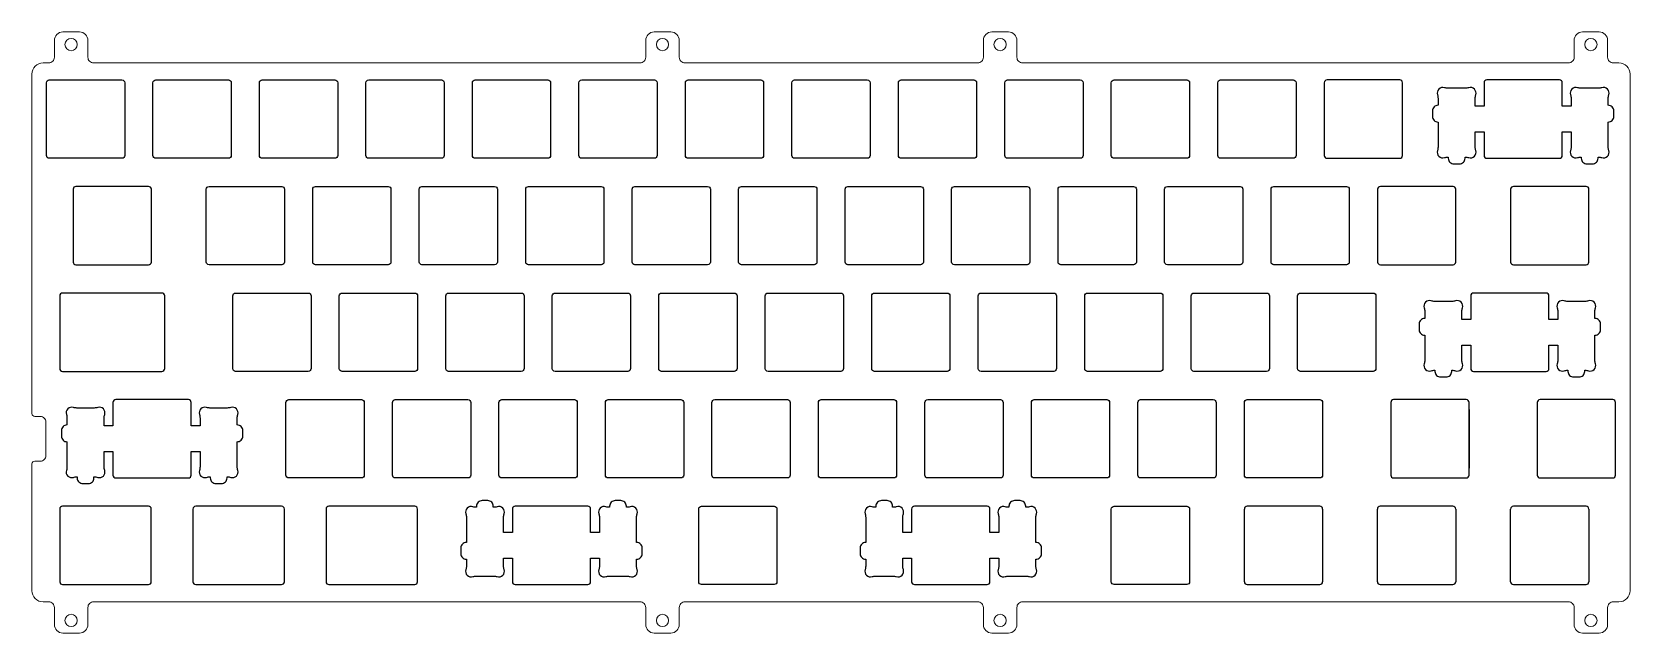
# Model space of a CAD drawing. Header units: millimetres. Extents: x 3201 to 5715, y 849 to 1652.
# Drawn here: x 5429.6 to 5715.5, y 1191.5 to 1298.9 of the extents above; entities that cross this region are included whole.
import ezdxf

# ---------------------------------------------------------------- set-up
doc = ezdxf.new("R2010")
doc.units = ezdxf.units.MM
doc.layers.add('1', color=7, linetype='Continuous', lineweight=0)
doc.layers.add('定位板 v10 v5 v1_定位板 v10 v5_定位板 v9_Sketch2', color=7, linetype='Continuous')

msp = doc.modelspace()

# ---------------------------------------------------------------- linework, layer by layer
at = {"color": 7}
msp.add_line((5546.17, 1231.42), (5546.17, 1220.98), dxfattribs=at)
msp.add_line((5686.68, 1231.42), (5686.68, 1220.98))
at = {"color": 7, "linetype": 'Continuous', "lineweight": 25}
for p, q in [((5646.47, 1200.65), (5646.47, 1213.65)), ((5660.47, 1213.65), (5660.47, 1200.65)), ((5670.28, 1200.65), (5670.28, 1213.65)), ((5684.28, 1213.65), (5684.28, 1200.65)), ((5694.1, 1200.65), (5694.1, 1213.65)), ((5708.1, 1213.65), (5708.1, 1200.65))]:
    msp.add_line(p, q, dxfattribs=at)
at = {"color": 7}
msp.add_lwpolyline([(5453.32, 1238.75), (5453.32, 1251.75, 0.414214), (5452.82, 1252.25), (5435.05, 1252.25, 0.414214), (5434.55, 1251.75), (5434.55, 1238.75, 0.414214), (5435.05, 1238.25), (5452.82, 1238.25, 0.414214)], format="xyb", close=True, dxfattribs=at)
at = {"color": 7, "linetype": 'Continuous'}
for points in [[(5450.92, 1200.65), (5450.92, 1213.65, 0.414207), (5450.42, 1214.15), (5435.05, 1214.15, 0.414221), (5434.55, 1213.65), (5434.55, 1200.65, 0.414207), (5435.05, 1200.15), (5450.42, 1200.15, 0.414221)], [(5474.73, 1200.65), (5474.73, 1213.65, 0.414207), (5474.23, 1214.15), (5458.86, 1214.15, 0.414221), (5458.36, 1213.65), (5458.36, 1200.65, 0.414207), (5458.86, 1200.15), (5474.23, 1200.15, 0.414221)], [(5498.55, 1200.65), (5498.55, 1213.65, 0.414207), (5498.05, 1214.15), (5482.68, 1214.15, 0.414221), (5482.18, 1213.65), (5482.18, 1200.65, 0.414207), (5482.68, 1200.15), (5498.05, 1200.15, 0.414221)]]:
    msp.add_lwpolyline(points, format="xyb", close=True, dxfattribs=at)
at = {"color": 7, "linetype": 'Continuous', "lineweight": 25}
for points in [[(5660.47, 1213.65, 0.414214), (5659.97, 1214.15), (5646.97, 1214.15, 0.414214), (5646.47, 1213.65)], [(5684.28, 1213.65, 0.414214), (5683.78, 1214.15), (5670.78, 1214.15, 0.414214), (5670.28, 1213.65)], [(5708.1, 1213.65, 0.414214), (5707.6, 1214.15), (5694.6, 1214.15, 0.414214), (5694.1, 1213.65)], [(5646.47, 1200.65, 0.414214), (5646.97, 1200.15), (5659.97, 1200.15, 0.414214), (5660.47, 1200.65)], [(5670.28, 1200.65, 0.414214), (5670.78, 1200.15), (5683.78, 1200.15, 0.414214), (5684.28, 1200.65)], [(5694.1, 1200.65, 0.414214), (5694.6, 1200.15), (5707.6, 1200.15, 0.414214), (5708.1, 1200.65)]]:
    msp.add_lwpolyline(points, format="xyb", dxfattribs=at)
at = {"layer": '1'}
msp.add_lwpolyline([(5430.07, 1222.2), (5431.07, 1222.2, 0.414214), (5432.07, 1223.2), (5432.07, 1229.2, 0.414214), (5431.07, 1230.2), (5430.07, 1230.2, -0.414214), (5429.57, 1230.7), (5429.57, 1291.4, -0.414214), (5431.57, 1293.4), (5432.58, 1293.4, 0.414214), (5433.58, 1294.4), (5433.58, 1297.42, -0.414214), (5435.08, 1298.92), (5438.08, 1298.92, -0.414214), (5439.58, 1297.42), (5439.58, 1294.4, 0.414214), (5440.58, 1293.4), (5538.38, 1293.4, 0.414214), (5539.38, 1294.4), (5539.38, 1297.42, -0.414214), (5540.88, 1298.92), (5543.88, 1298.92, -0.414214), (5545.38, 1297.42), (5545.38, 1294.4, 0.414214), (5546.38, 1293.4), (5598.78, 1293.4, 0.414214), (5599.78, 1294.4), (5599.78, 1297.42, -0.414214), (5601.28, 1298.92), (5604.28, 1298.92, -0.414214), (5605.78, 1297.42), (5605.78, 1294.4, 0.414214), (5606.78, 1293.4), (5704.47, 1293.4, 0.414214), (5705.47, 1294.4), (5705.47, 1297.42, -0.414214), (5706.97, 1298.92), (5709.97, 1298.92, -0.414214), (5711.47, 1297.42), (5711.47, 1294.4, 0.414214), (5712.47, 1293.4), (5713.47, 1293.4, -0.414214), (5715.47, 1291.4), (5715.47, 1199.05, -0.414214), (5713.47, 1197.05), (5712.47, 1197.05, 0.414214), (5711.47, 1196.05), (5711.47, 1192.98, -0.414214), (5709.97, 1191.48), (5706.97, 1191.48, -0.414214), (5705.47, 1192.98), (5705.47, 1196.05, 0.414214), (5704.47, 1197.05), (5606.78, 1197.05, 0.414214), (5605.78, 1196.05), (5605.78, 1192.98, -0.414214), (5604.28, 1191.48), (5601.28, 1191.48, -0.414214), (5599.78, 1192.98), (5599.78, 1196.05, 0.414214), (5598.78, 1197.05), (5546.38, 1197.05, 0.414214), (5545.38, 1196.05), (5545.38, 1192.98, -0.414214), (5543.88, 1191.48), (5540.88, 1191.48, -0.414214), (5539.38, 1192.98), (5539.38, 1196.05, 0.414214), (5538.38, 1197.05), (5440.58, 1197.05, 0.414214), (5439.58, 1196.05), (5439.58, 1192.98, -0.414214), (5438.08, 1191.48), (5435.08, 1191.48, -0.414214), (5433.58, 1192.98), (5433.58, 1196.05, 0.414214), (5432.58, 1197.05), (5431.57, 1197.05, -0.414214), (5429.57, 1199.05), (5429.57, 1221.7, -0.414214)], format="xyb", close=True, dxfattribs=at)
for centre in [(5436.58, 1296.67), (5542.38, 1296.67), (5602.78, 1296.67), (5708.47, 1296.67), (5436.58, 1193.73), (5542.38, 1193.73), (5602.78, 1193.73), (5708.47, 1193.73)]:
    msp.add_circle(centre, 1.1, dxfattribs=at)
at = {"layer": '定位板 v10 v5 v1_定位板 v10 v5_定位板 v9_Sketch2', "color": 7}
for points in [[(5432.17, 1276.85), (5432.17, 1289.85, -0.414214), (5432.67, 1290.35), (5445.67, 1290.35, -0.414214), (5446.17, 1289.85), (5446.17, 1276.85, -0.414217), (5445.67, 1276.35), (5432.67, 1276.35, -0.41421)], [(5451.22, 1276.85), (5451.22, 1289.85, -0.414214), (5451.72, 1290.35), (5464.72, 1290.35, -0.414214), (5465.22, 1289.85), (5465.22, 1276.85, -0.414217), (5464.72, 1276.35), (5451.72, 1276.35, -0.41421)], [(5470.27, 1276.85), (5470.27, 1289.85, -0.414214), (5470.77, 1290.35), (5483.77, 1290.35, -0.414214), (5484.27, 1289.85), (5484.27, 1276.85, -0.414217), (5483.77, 1276.35), (5470.77, 1276.35, -0.41421)], [(5489.32, 1276.85), (5489.32, 1289.85, -0.414214), (5489.82, 1290.35), (5502.82, 1290.35, -0.414214), (5503.32, 1289.85), (5503.32, 1276.85, -0.414217), (5502.82, 1276.35), (5489.82, 1276.35, -0.41421)], [(5508.37, 1276.85), (5508.37, 1289.85, -0.414214), (5508.87, 1290.35), (5521.87, 1290.35, -0.414214), (5522.37, 1289.85), (5522.37, 1276.85, -0.414217), (5521.87, 1276.35), (5508.87, 1276.35, -0.41421)], [(5527.42, 1276.85), (5527.42, 1289.85, -0.414214), (5527.92, 1290.35), (5540.92, 1290.35, -0.414214), (5541.42, 1289.85), (5541.42, 1276.85, -0.414217), (5540.92, 1276.35), (5527.92, 1276.35, -0.41421)], [(5546.47, 1276.85), (5546.47, 1289.85, -0.414214), (5546.97, 1290.35), (5559.97, 1290.35, -0.414214), (5560.47, 1289.85), (5560.47, 1276.85, -0.414217), (5559.97, 1276.35), (5546.97, 1276.35, -0.41421)], [(5565.52, 1276.85), (5565.52, 1289.85, -0.414214), (5566.02, 1290.35), (5579.02, 1290.35, -0.414214), (5579.52, 1289.85), (5579.52, 1276.85, -0.414217), (5579.02, 1276.35), (5566.02, 1276.35, -0.41421)], [(5584.57, 1276.85), (5584.57, 1289.85, -0.414214), (5585.07, 1290.35), (5598.07, 1290.35, -0.414214), (5598.57, 1289.85), (5598.57, 1276.85, -0.414217), (5598.07, 1276.35), (5585.07, 1276.35, -0.41421)], [(5603.62, 1276.85), (5603.62, 1289.85, -0.414214), (5604.12, 1290.35), (5617.12, 1290.35, -0.414214), (5617.62, 1289.85), (5617.62, 1276.85, -0.414217), (5617.12, 1276.35), (5604.12, 1276.35, -0.41421)], [(5622.67, 1276.85), (5622.67, 1289.85, -0.414214), (5623.17, 1290.35), (5636.17, 1290.35, -0.414214), (5636.67, 1289.85), (5636.67, 1276.85, -0.414217), (5636.17, 1276.35), (5623.17, 1276.35, -0.41421)], [(5641.72, 1276.85), (5641.72, 1289.85, -0.414214), (5642.22, 1290.35), (5655.22, 1290.35, -0.414214), (5655.72, 1289.85), (5655.72, 1276.85, -0.414217), (5655.22, 1276.35), (5642.22, 1276.35, -0.41421)], [(5674.77, 1276.85), (5674.77, 1289.85, 0.414214), (5674.27, 1290.35), (5661.27, 1290.35, 0.414214), (5660.77, 1289.85), (5660.77, 1276.85, 0.414217), (5661.27, 1276.35), (5674.27, 1276.35, 0.41421)], [(5687.77, 1285.65), (5687.77, 1287.07, -0.078597), (5687.87, 1287.69, 0.612516), (5686.61, 1288.95, -0.078597), (5685.99, 1288.85), (5682.9, 1288.85, -0.078597), (5682.28, 1288.95, 0.612516), (5681.02, 1287.69, -0.078597), (5681.12, 1287.07), (5681.12, 1285.82, 0.414214), (5680.12, 1284.82), (5680.12, 1283.82, 0.414214), (5681.12, 1282.82), (5681.12, 1278.33, -0.078597), (5681.02, 1277.72, 0.612516), (5682.28, 1276.46, -0.078597), (5682.9, 1276.55), (5682.95, 1276.55), (5682.95, 1276.35, 0.414214), (5683.95, 1275.35), (5684.95, 1275.35, 0.414214), (5685.95, 1276.35), (5685.95, 1276.55), (5685.99, 1276.55, -0.078597), (5686.61, 1276.46, 0.612516), (5687.87, 1277.72, -0.078597), (5687.77, 1278.33), (5687.77, 1281.05), (5689.35, 1281.05), (5689.35, 1276.85, 0.414217), (5689.85, 1276.35), (5702.85, 1276.35, 0.41421), (5703.35, 1276.85), (5703.35, 1281.05), (5704.92, 1281.05), (5704.92, 1278.33, -0.078597), (5704.82, 1277.72, 0.612516), (5706.08, 1276.46, -0.078597), (5706.7, 1276.55), (5706.75, 1276.55), (5706.75, 1276.35, 0.414214), (5707.75, 1275.35), (5708.75, 1275.35, 0.414214), (5709.75, 1276.35), (5709.75, 1276.55), (5709.79, 1276.55, -0.078597), (5710.41, 1276.46, 0.612516), (5711.67, 1277.72, -0.078597), (5711.57, 1278.33), (5711.57, 1282.82, 0.414214), (5712.57, 1283.82), (5712.57, 1284.82, 0.414214), (5711.57, 1285.82), (5711.57, 1287.07, -0.078597), (5711.67, 1287.69, 0.612516), (5710.41, 1288.95, -0.078597), (5709.79, 1288.85), (5706.7, 1288.85, -0.078597), (5706.08, 1288.95, 0.612516), (5704.82, 1287.69, -0.078597), (5704.92, 1287.07), (5704.92, 1285.65), (5703.35, 1285.65), (5703.35, 1289.85, 0.414214), (5702.85, 1290.35), (5689.85, 1290.35, 0.414214), (5689.35, 1289.85), (5689.35, 1285.65)], [(5450.93, 1257.8), (5450.93, 1270.8, 0.414214), (5450.43, 1271.3), (5437.44, 1271.3, 0.414214), (5436.94, 1270.8), (5436.94, 1257.8, 0.414217), (5437.44, 1257.3), (5450.43, 1257.3, 0.41421)], [(5460.75, 1257.8), (5460.75, 1270.8, -0.414214), (5461.25, 1271.3), (5474.25, 1271.3, -0.414214), (5474.75, 1270.8), (5474.75, 1257.8, -0.414217), (5474.25, 1257.3), (5461.25, 1257.3, -0.41421)], [(5479.8, 1257.8), (5479.8, 1270.8, -0.414214), (5480.3, 1271.3), (5493.3, 1271.3, -0.414214), (5493.8, 1270.8), (5493.8, 1257.8, -0.414217), (5493.3, 1257.3), (5480.3, 1257.3, -0.41421)], [(5498.85, 1257.8), (5498.85, 1270.8, -0.414214), (5499.35, 1271.3), (5512.35, 1271.3, -0.414214), (5512.85, 1270.8), (5512.85, 1257.8, -0.414217), (5512.35, 1257.3), (5499.35, 1257.3, -0.41421)], [(5517.9, 1257.8), (5517.9, 1270.8, -0.414214), (5518.4, 1271.3), (5531.4, 1271.3, -0.414214), (5531.9, 1270.8), (5531.9, 1257.8, -0.414217), (5531.4, 1257.3), (5518.4, 1257.3, -0.41421)], [(5536.95, 1257.8), (5536.95, 1270.8, -0.414214), (5537.45, 1271.3), (5550.45, 1271.3, -0.414214), (5550.95, 1270.8), (5550.95, 1257.8, -0.414217), (5550.45, 1257.3), (5537.45, 1257.3, -0.41421)], [(5556, 1257.8), (5556, 1270.8, -0.414214), (5556.5, 1271.3), (5569.5, 1271.3, -0.414214), (5570, 1270.8), (5570, 1257.8, -0.414217), (5569.5, 1257.3), (5556.5, 1257.3, -0.41421)], [(5575.05, 1257.8), (5575.05, 1270.8, -0.414214), (5575.55, 1271.3), (5588.55, 1271.3, -0.414214), (5589.05, 1270.8), (5589.05, 1257.8, -0.414217), (5588.55, 1257.3), (5575.55, 1257.3, -0.41421)], [(5594.1, 1257.8), (5594.1, 1270.8, -0.414214), (5594.6, 1271.3), (5607.6, 1271.3, -0.414214), (5608.1, 1270.8), (5608.1, 1257.8, -0.414217), (5607.6, 1257.3), (5594.6, 1257.3, -0.41421)], [(5613.15, 1257.8), (5613.15, 1270.8, -0.414214), (5613.65, 1271.3), (5626.65, 1271.3, -0.414214), (5627.15, 1270.8), (5627.15, 1257.8, -0.414217), (5626.65, 1257.3), (5613.65, 1257.3, -0.41421)], [(5632.2, 1257.8), (5632.2, 1270.8, -0.414214), (5632.7, 1271.3), (5645.7, 1271.3, -0.414214), (5646.2, 1270.8), (5646.2, 1257.8, -0.414217), (5645.7, 1257.3), (5632.7, 1257.3, -0.41421)], [(5651.25, 1257.8), (5651.25, 1270.8, -0.414214), (5651.75, 1271.3), (5664.75, 1271.3, -0.414214), (5665.25, 1270.8), (5665.25, 1257.8, -0.414217), (5664.75, 1257.3), (5651.75, 1257.3, -0.41421)], [(5684.3, 1257.8), (5684.3, 1270.8, 0.414214), (5683.8, 1271.3), (5670.8, 1271.3, 0.414214), (5670.3, 1270.8), (5670.3, 1257.8, 0.414217), (5670.8, 1257.3), (5683.8, 1257.3, 0.41421)], [(5708.11, 1257.8), (5708.11, 1270.8, 0.414214), (5707.61, 1271.3), (5694.61, 1271.3, 0.414214), (5694.11, 1270.8), (5694.11, 1257.8, 0.414217), (5694.61, 1257.3), (5707.61, 1257.3, 0.41421)], [(5465.51, 1238.75), (5465.51, 1251.75, -0.414214), (5466.01, 1252.25), (5479.01, 1252.25, -0.414214), (5479.51, 1251.75), (5479.51, 1238.75, -0.414217), (5479.01, 1238.25), (5466.01, 1238.25, -0.41421)], [(5484.56, 1238.75), (5484.56, 1251.75, -0.414214), (5485.06, 1252.25), (5498.06, 1252.25, -0.414214), (5498.56, 1251.75), (5498.56, 1238.75, -0.414217), (5498.06, 1238.25), (5485.06, 1238.25, -0.41421)], [(5503.61, 1238.75), (5503.61, 1251.75, -0.414214), (5504.11, 1252.25), (5517.11, 1252.25, -0.414214), (5517.61, 1251.75), (5517.61, 1238.75, -0.414217), (5517.11, 1238.25), (5504.11, 1238.25, -0.41421)], [(5522.66, 1238.75), (5522.66, 1251.75, -0.414214), (5523.16, 1252.25), (5536.16, 1252.25, -0.414214), (5536.66, 1251.75), (5536.66, 1238.75, -0.414217), (5536.16, 1238.25), (5523.16, 1238.25, -0.41421)], [(5541.71, 1238.75), (5541.71, 1251.75, -0.414214), (5542.21, 1252.25), (5555.21, 1252.25, -0.414214), (5555.71, 1251.75), (5555.71, 1238.75, -0.414217), (5555.21, 1238.25), (5542.21, 1238.25, -0.41421)], [(5560.76, 1238.75), (5560.76, 1251.75, -0.414214), (5561.26, 1252.25), (5574.26, 1252.25, -0.414214), (5574.76, 1251.75), (5574.76, 1238.75, -0.414217), (5574.26, 1238.25), (5561.26, 1238.25, -0.41421)], [(5579.81, 1238.75), (5579.81, 1251.75, -0.414214), (5580.31, 1252.25), (5593.31, 1252.25, -0.414214), (5593.81, 1251.75), (5593.81, 1238.75, -0.414217), (5593.31, 1238.25), (5580.31, 1238.25, -0.41421)], [(5598.86, 1238.75), (5598.86, 1251.75, -0.414214), (5599.36, 1252.25), (5612.36, 1252.25, -0.414214), (5612.86, 1251.75), (5612.86, 1238.75, -0.414217), (5612.36, 1238.25), (5599.36, 1238.25, -0.41421)], [(5617.91, 1238.75), (5617.91, 1251.75, -0.414214), (5618.41, 1252.25), (5631.41, 1252.25, -0.414214), (5631.91, 1251.75), (5631.91, 1238.75, -0.414217), (5631.41, 1238.25), (5618.41, 1238.25, -0.41421)], [(5636.96, 1238.75), (5636.96, 1251.75, -0.414214), (5637.46, 1252.25), (5650.46, 1252.25, -0.414214), (5650.96, 1251.75), (5650.96, 1238.75, -0.414217), (5650.46, 1238.25), (5637.46, 1238.25, -0.41421)], [(5656.01, 1238.75), (5656.01, 1251.75, -0.414214), (5656.51, 1252.25), (5669.51, 1252.25, -0.414214), (5670.01, 1251.75), (5670.01, 1238.75, -0.414217), (5669.51, 1238.25), (5656.51, 1238.25, -0.41421)], [(5685.39, 1247.55), (5685.39, 1248.97, -0.078597), (5685.49, 1249.59, 0.612516), (5684.23, 1250.85, -0.078597), (5683.61, 1250.75), (5680.52, 1250.75, -0.078597), (5679.9, 1250.85, 0.612516), (5678.64, 1249.59, -0.078597), (5678.74, 1248.97), (5678.74, 1247.72, 0.414214), (5677.74, 1246.72), (5677.74, 1245.72, 0.414214), (5678.74, 1244.72), (5678.74, 1240.23, -0.078597), (5678.64, 1239.62, 0.612516), (5679.9, 1238.36, -0.078597), (5680.52, 1238.45), (5680.57, 1238.45), (5680.57, 1238.25, 0.414214), (5681.57, 1237.25), (5682.57, 1237.25, 0.414214), (5683.57, 1238.25), (5683.57, 1238.45), (5683.61, 1238.45, -0.078597), (5684.23, 1238.36, 0.612516), (5685.49, 1239.62, -0.078597), (5685.39, 1240.23), (5685.39, 1242.95), (5686.97, 1242.95), (5686.97, 1238.75, 0.414217), (5687.47, 1238.25), (5700.47, 1238.25, 0.41421), (5700.97, 1238.75), (5700.97, 1242.95), (5702.54, 1242.95), (5702.54, 1240.23, -0.078597), (5702.44, 1239.62, 0.612516), (5703.7, 1238.36, -0.078597), (5704.32, 1238.45), (5704.37, 1238.45), (5704.37, 1238.25, 0.414214), (5705.37, 1237.25), (5706.37, 1237.25, 0.414214), (5707.37, 1238.25), (5707.37, 1238.45), (5707.41, 1238.45, -0.078597), (5708.03, 1238.36, 0.612516), (5709.29, 1239.62, -0.078597), (5709.19, 1240.23), (5709.19, 1244.72, 0.414214), (5710.19, 1245.72), (5710.19, 1246.72, 0.414214), (5709.19, 1247.72), (5709.19, 1248.97, -0.078597), (5709.29, 1249.59, 0.612516), (5708.03, 1250.85, -0.078597), (5707.41, 1250.75), (5704.32, 1250.75, -0.078597), (5703.7, 1250.85, 0.612516), (5702.44, 1249.59, -0.078597), (5702.54, 1248.97), (5702.54, 1247.55), (5700.97, 1247.55), (5700.97, 1251.75, 0.414214), (5700.47, 1252.25), (5687.47, 1252.25, 0.414214), (5686.97, 1251.75), (5686.97, 1247.55)], [(5442.49, 1228.5), (5442.49, 1229.92, -0.078597), (5442.59, 1230.54, 0.612516), (5441.33, 1231.8, -0.078597), (5440.71, 1231.7), (5437.62, 1231.7, -0.078597), (5437, 1231.8, 0.612516), (5435.74, 1230.54, -0.078597), (5435.84, 1229.92), (5435.84, 1228.67, 0.414214), (5434.84, 1227.67), (5434.84, 1226.67, 0.414214), (5435.84, 1225.67), (5435.84, 1221.18, -0.078597), (5435.74, 1220.56, 0.612516), (5437, 1219.31, -0.078597), (5437.62, 1219.4), (5437.67, 1219.4), (5437.67, 1219.2, 0.414214), (5438.67, 1218.2), (5439.67, 1218.2, 0.414214), (5440.67, 1219.2), (5440.67, 1219.4), (5440.71, 1219.4, -0.078597), (5441.33, 1219.31, 0.612516), (5442.59, 1220.56, -0.078597), (5442.49, 1221.18), (5442.49, 1223.9), (5444.07, 1223.9), (5444.07, 1219.7, 0.414217), (5444.57, 1219.2), (5457.56, 1219.2, 0.41421), (5458.06, 1219.7), (5458.06, 1223.9), (5459.64, 1223.9), (5459.64, 1221.18, -0.078597), (5459.54, 1220.56, 0.612516), (5460.8, 1219.31, -0.078597), (5461.42, 1219.4), (5461.47, 1219.4), (5461.47, 1219.2, 0.414214), (5462.47, 1218.2), (5463.47, 1218.2, 0.414214), (5464.47, 1219.2), (5464.47, 1219.4), (5464.51, 1219.4, -0.078597), (5465.13, 1219.31, 0.612516), (5466.39, 1220.56, -0.078597), (5466.29, 1221.18), (5466.29, 1225.67, 0.414214), (5467.29, 1226.67), (5467.29, 1227.67, 0.414214), (5466.29, 1228.67), (5466.29, 1229.92, -0.078597), (5466.39, 1230.54, 0.612516), (5465.13, 1231.8, -0.078597), (5464.51, 1231.7), (5461.42, 1231.7, -0.078597), (5460.8, 1231.8, 0.612516), (5459.54, 1230.54, -0.078597), (5459.64, 1229.92), (5459.64, 1228.5), (5458.06, 1228.5), (5458.06, 1232.7, 0.414214), (5457.56, 1233.2), (5444.57, 1233.2, 0.414214), (5444.07, 1232.7), (5444.07, 1228.5)], [(5475.02, 1219.7), (5475.02, 1232.7, -0.414214), (5475.52, 1233.2), (5488.52, 1233.2, -0.414214), (5489.02, 1232.7), (5489.02, 1219.7, -0.414217), (5488.52, 1219.2), (5475.52, 1219.2, -0.41421)], [(5494.07, 1219.7), (5494.07, 1232.7, -0.414214), (5494.57, 1233.2), (5507.57, 1233.2, -0.414214), (5508.07, 1232.7), (5508.07, 1219.7, -0.414217), (5507.57, 1219.2), (5494.57, 1219.2, -0.41421)], [(5513.12, 1219.7), (5513.12, 1232.7, -0.414214), (5513.62, 1233.2), (5526.62, 1233.2, -0.414214), (5527.12, 1232.7), (5527.12, 1219.7, -0.414217), (5526.62, 1219.2), (5513.62, 1219.2, -0.41421)], [(5532.17, 1219.7), (5532.17, 1232.7, -0.414214), (5532.67, 1233.2), (5545.67, 1233.2, -0.414214), (5546.17, 1232.7), (5546.17, 1219.7, -0.414217), (5545.67, 1219.2), (5532.67, 1219.2, -0.41421)], [(5551.22, 1219.7), (5551.22, 1232.7, -0.414214), (5551.72, 1233.2), (5564.72, 1233.2, -0.414214), (5565.22, 1232.7), (5565.22, 1219.7, -0.414217), (5564.72, 1219.2), (5551.72, 1219.2, -0.41421)], [(5570.27, 1219.7), (5570.27, 1232.7, -0.414214), (5570.77, 1233.2), (5583.77, 1233.2, -0.414214), (5584.27, 1232.7), (5584.27, 1219.7, -0.414217), (5583.77, 1219.2), (5570.77, 1219.2, -0.41421)], [(5589.32, 1219.7), (5589.32, 1232.7, -0.414214), (5589.82, 1233.2), (5602.82, 1233.2, -0.414214), (5603.32, 1232.7), (5603.32, 1219.7, -0.414217), (5602.82, 1219.2), (5589.82, 1219.2, -0.41421)], [(5608.37, 1219.7), (5608.37, 1232.7, -0.414214), (5608.87, 1233.2), (5621.87, 1233.2, -0.414214), (5622.37, 1232.7), (5622.37, 1219.7, -0.414217), (5621.87, 1219.2), (5608.87, 1219.2, -0.41421)], [(5627.42, 1219.7), (5627.42, 1232.7, -0.414214), (5627.92, 1233.2), (5640.92, 1233.2, -0.414214), (5641.42, 1232.7), (5641.42, 1219.7, -0.414217), (5640.92, 1219.2), (5627.92, 1219.2, -0.41421)], [(5646.47, 1219.7), (5646.47, 1232.7, -0.414214), (5646.97, 1233.2), (5659.97, 1233.2, -0.414214), (5660.47, 1232.7), (5660.47, 1219.7, -0.414217), (5659.97, 1219.2), (5646.97, 1219.2, -0.41421)], [(5686.68, 1219.7), (5686.68, 1232.7, 0.414214), (5686.18, 1233.2), (5673.18, 1233.2, 0.414214), (5672.68, 1232.7), (5672.68, 1219.7, 0.414217), (5673.18, 1219.2), (5686.18, 1219.2, 0.41421)], [(5712.87, 1219.7), (5712.87, 1232.7, 0.414214), (5712.37, 1233.2), (5699.37, 1233.2, 0.414214), (5698.87, 1232.7), (5698.87, 1219.7, 0.414217), (5699.37, 1219.2), (5712.37, 1219.2, 0.41421)], [(5531.09, 1204.85), (5531.09, 1203.43, -0.078597), (5530.99, 1202.82, 0.612516), (5532.25, 1201.56, -0.078597), (5532.87, 1201.65), (5535.96, 1201.65, -0.078597), (5536.58, 1201.56, 0.612516), (5537.84, 1202.82, -0.078597), (5537.74, 1203.43), (5537.74, 1204.68, 0.414214), (5538.74, 1205.68), (5538.74, 1206.68, 0.414214), (5537.74, 1207.68), (5537.74, 1212.17, -0.078597), (5537.84, 1212.79, 0.612516), (5536.58, 1214.05, -0.078597), (5535.96, 1213.95), (5535.91, 1213.95), (5535.91, 1214.15, 0.414214), (5534.91, 1215.15), (5533.91, 1215.15, 0.414214), (5532.91, 1214.15), (5532.91, 1213.95), (5532.87, 1213.95, -0.078597), (5532.25, 1214.05, 0.612516), (5530.99, 1212.79, -0.078597), (5531.09, 1212.17), (5531.09, 1209.45), (5529.51, 1209.45), (5529.51, 1213.65, 0.414217), (5529.01, 1214.15), (5516.02, 1214.15, 0.41421), (5515.52, 1213.65), (5515.52, 1209.45), (5513.94, 1209.45), (5513.94, 1212.17, -0.078597), (5514.04, 1212.79, 0.612516), (5512.78, 1214.05, -0.078597), (5512.16, 1213.95), (5512.11, 1213.95), (5512.11, 1214.15, 0.414214), (5511.11, 1215.15), (5510.11, 1215.15, 0.414214), (5509.11, 1214.15), (5509.11, 1213.95), (5509.07, 1213.95, -0.078597), (5508.45, 1214.05, 0.612516), (5507.19, 1212.79, -0.078597), (5507.29, 1212.17), (5507.29, 1207.68, 0.414214), (5506.29, 1206.68), (5506.29, 1205.68, 0.414214), (5507.29, 1204.68), (5507.29, 1203.43, -0.078597), (5507.19, 1202.82, 0.612516), (5508.45, 1201.56, -0.078597), (5509.07, 1201.65), (5512.16, 1201.65, -0.078597), (5512.78, 1201.56, 0.612516), (5514.04, 1202.82, -0.078597), (5513.94, 1203.43), (5513.94, 1204.85), (5515.52, 1204.85), (5515.52, 1200.65, 0.414214), (5516.02, 1200.15), (5529.01, 1200.15, 0.414214), (5529.51, 1200.65), (5529.51, 1204.85)], [(5602.53, 1204.85), (5602.53, 1203.43, -0.078597), (5602.43, 1202.82, 0.612516), (5603.69, 1201.56, -0.078597), (5604.31, 1201.65), (5607.4, 1201.65, -0.078597), (5608.01, 1201.56, 0.612516), (5609.27, 1202.82, -0.078597), (5609.18, 1203.43), (5609.18, 1204.68, 0.414214), (5610.18, 1205.68), (5610.18, 1206.68, 0.414214), (5609.18, 1207.68), (5609.18, 1212.17, -0.078597), (5609.27, 1212.79, 0.612516), (5608.01, 1214.05, -0.078597), (5607.4, 1213.95), (5607.35, 1213.95), (5607.35, 1214.15, 0.414214), (5606.35, 1215.15), (5605.35, 1215.15, 0.414214), (5604.35, 1214.15), (5604.35, 1213.95), (5604.31, 1213.95, -0.078597), (5603.69, 1214.05, 0.612516), (5602.43, 1212.79, -0.078597), (5602.53, 1212.17), (5602.53, 1209.45), (5600.95, 1209.45), (5600.95, 1213.65, 0.414217), (5600.45, 1214.15), (5587.45, 1214.15, 0.41421), (5586.95, 1213.65), (5586.95, 1209.45), (5585.38, 1209.45), (5585.38, 1212.17, -0.078597), (5585.47, 1212.79, 0.612516), (5584.21, 1214.05, -0.078597), (5583.6, 1213.95), (5583.55, 1213.95), (5583.55, 1214.15, 0.414214), (5582.55, 1215.15), (5581.55, 1215.15, 0.414214), (5580.55, 1214.15), (5580.55, 1213.95), (5580.51, 1213.95, -0.078597), (5579.89, 1214.05, 0.612516), (5578.63, 1212.79, -0.078597), (5578.73, 1212.17), (5578.73, 1207.68, 0.414214), (5577.73, 1206.68), (5577.73, 1205.68, 0.414214), (5578.73, 1204.68), (5578.73, 1203.43, -0.078597), (5578.63, 1202.82, 0.612516), (5579.89, 1201.56, -0.078597), (5580.51, 1201.65), (5583.6, 1201.65, -0.078597), (5584.21, 1201.56, 0.612516), (5585.47, 1202.82, -0.078597), (5585.38, 1203.43), (5585.38, 1204.85), (5586.95, 1204.85), (5586.95, 1200.65, 0.414214), (5587.45, 1200.15), (5600.45, 1200.15, 0.414214), (5600.95, 1200.65), (5600.95, 1204.85)], [(5548.85, 1200.65), (5548.85, 1213.65, -0.414214), (5549.35, 1214.15), (5562.35, 1214.15, -0.414214), (5562.85, 1213.65), (5562.85, 1200.65, -0.414217), (5562.35, 1200.15), (5549.35, 1200.15, -0.41421)], [(5622.67, 1200.65), (5622.67, 1213.65, -0.414214), (5623.17, 1214.15), (5636.17, 1214.15, -0.414214), (5636.67, 1213.65), (5636.67, 1200.65, -0.414217), (5636.17, 1200.15), (5623.17, 1200.15, -0.41421)]]:
    msp.add_lwpolyline(points, format="xyb", close=True, dxfattribs=at)

doc.saveas('drawing.dxf')
